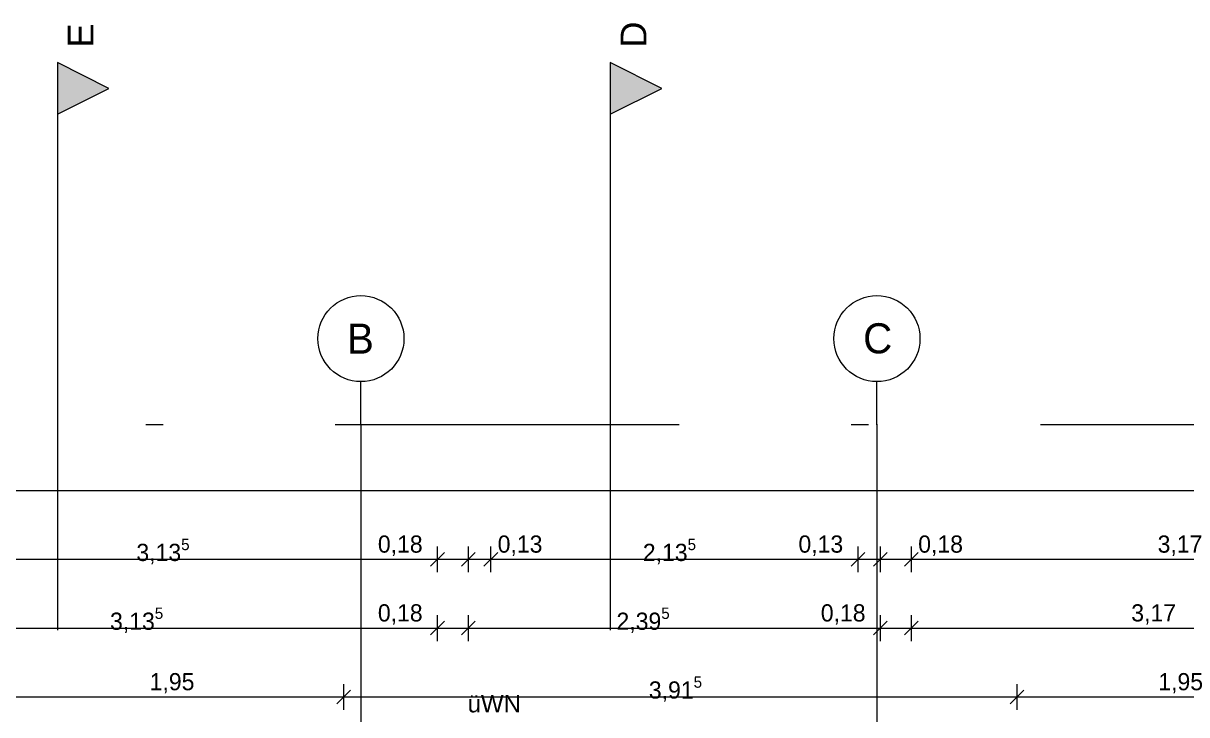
# Model space of a CAD drawing. Header units: metres. Extents: x -3 to 205, y -18 to 45.
# Drawn here: x 1.04 to 7.8, y 1.31 to 5.33 of the extents above; entities that cross this region are included whole.
import ezdxf

# ---------------------------------------------------------------- set-up
doc = ezdxf.new("R2010")
doc.units = ezdxf.units.M
doc.header["$MEASUREMENT"] = 0
doc.linetypes.add('Achse', pattern=[0.004, 0.002, -0.001, 0, -0.001])
doc.linetypes.add('Schnittlinie', pattern=[0.006, 0.003, -0.0015, 0, -0.0015])
for name, color, linetype in [('1._1.Stock PP STG1_3_000 Achsraster', 7, 'Continuous'), ('1._1.Stock PP STG1_3_851 Marker Schnitt', 7, 'Continuous'), ('1._1.Stock PP STG1_3_910 Allgemein Lageplan Höhen', 7, 'Continuous'), ('1._1.Stock PP STG1_3_950 Polierplan Bemaßung', 7, 'Continuous')]:
    doc.layers.add(name, color=color, linetype=linetype)
doc.styles.add('ERSTELLTER_STIL_1', font='arial.ttf')
doc.styles.add('ERSTELLTER_STIL_2', font='')
doc.styles.get('ERSTELLTER_STIL_2').set_extended_font_data('Eurostile')

msp = doc.modelspace()

# ---------------------------------------------------------------- hatches: boundary and pattern name
at = {"layer": '1._1.Stock PP STG1_3_851 Marker Schnitt', "linetype": 'Continuous', "lineweight": 0, "true_color": 0x000000}
for points in [[(1.235, 5.105), (1.235, 4.805), (1.535, 4.955)], [(4.45, 5.105), (4.45, 4.805), (4.75, 4.955)]]:
    msp.add_hatch(color=18, dxfattribs=at).paths.add_polyline_path(points)

# ---------------------------------------------------------------- linework, layer by layer
at = {"layer": '1._1.Stock PP STG1_3_000 Achsraster', "color": 5, "linetype": 'Achse', "lineweight": 0, "ltscale": 1000}
for p, q in [((3, 3), (3, 3.25)), ((6, 3), (6, 3.25)), ((-1.25, 3), (21, 3)), ((3, 3), (3, -18)), ((6, 3), (6, -18))]:
    msp.add_line(p, q, dxfattribs=at)
at = {"layer": '1._1.Stock PP STG1_3_000 Achsraster', "color": 5, "linetype": 'Continuous', "lineweight": 0, "ltscale": 1000}
for centre in [(3, 3.5), (6, 3.5)]:
    msp.add_circle(centre, 0.25, dxfattribs=at)
at = {"layer": '1._1.Stock PP STG1_3_000 Achsraster', "color": 5, "linetype": 'Achse', "lineweight": 0, "ltscale": 1000}
for p in [(3, 3), (3, 3), (6, 3), (6, 3)]:
    msp.add_point(p, dxfattribs=at)
at = {"layer": '1._1.Stock PP STG1_3_851 Marker Schnitt', "color": 7, "linetype": 'Schnittlinie', "lineweight": 13, "ltscale": 1000}
for p, q in [((1.235, 4.805), (1.235, -18)), ((4.45, 4.805), (4.45, -18))]:
    msp.add_line(p, q, dxfattribs=at)
at = {"layer": '1._1.Stock PP STG1_3_851 Marker Schnitt', "color": 7, "linetype": 'Continuous', "lineweight": 13, "ltscale": 1000, "flags": 128}
for points in [[(1.235, 5.105), (1.235, 4.805), (1.535, 4.955)], [(4.45, 5.105), (4.45, 4.805), (4.75, 4.955)]]:
    msp.add_lwpolyline(points, close=True, dxfattribs=at)
at = {"layer": '1._1.Stock PP STG1_3_950 Polierplan Bemaßung', "color": 1, "linetype": 'Continuous', "lineweight": 13, "ltscale": 1000, "true_color": 0xfb0106}
msp.add_line((0, 2.6169), (18.985, 2.6169), dxfattribs=at)
at = {"layer": '1._1.Stock PP STG1_3_950 Polierplan Bemaßung', "color": 6, "linetype": 'Continuous', "lineweight": 13, "ltscale": 1000, "true_color": 0xfb02fe}
for p, q in [((3.485, 2.2569), (3.405, 2.1769)), ((3.445, 2.1419), (3.445, 2.2919)), ((3.665, 2.2569), (3.585, 2.1769)), ((3.625, 2.1419), (3.625, 2.2919)), ((3.795, 2.2569), (3.715, 2.1769)), ((3.755, 2.1419), (3.755, 2.2919)), ((5.93, 2.2569), (5.85, 2.1769)), ((5.89, 2.1419), (5.89, 2.2919)), ((6.06, 2.2569), (5.98, 2.1769)), ((6.02, 2.1419), (6.02, 2.2919)), ((6.24, 2.2569), (6.16, 2.1769)), ((6.2, 2.1419), (6.2, 2.2919)), ((0.3111, 2.2169), (3.445, 2.2169)), ((3.445, 2.2169), (3.625, 2.2169)), ((3.625, 2.2169), (3.755, 2.2169)), ((3.755, 2.2169), (5.89, 2.2169)), ((5.89, 2.2169), (6.02, 2.2169)), ((6.02, 2.2169), (6.2, 2.2169)), ((6.2, 2.2169), (9.37, 2.2169))]:
    msp.add_line(p, q, dxfattribs=at)
at = {"layer": '1._1.Stock PP STG1_3_950 Polierplan Bemaßung', "color": 76, "linetype": 'Continuous', "lineweight": 13, "ltscale": 1000, "true_color": 0x3f7f02}
for p, q in [((3.485, 1.8569), (3.405, 1.7769)), ((3.445, 1.7419), (3.445, 1.8919)), ((3.665, 1.8569), (3.585, 1.7769)), ((3.625, 1.7419), (3.625, 1.8919)), ((6.06, 1.8569), (5.98, 1.7769)), ((6.02, 1.7419), (6.02, 1.8919)), ((6.24, 1.8569), (6.16, 1.7769)), ((6.2, 1.7419), (6.2, 1.8919)), ((0.3111, 1.8169), (3.445, 1.8169)), ((3.445, 1.8169), (3.625, 1.8169)), ((3.625, 1.8169), (6.02, 1.8169)), ((6.02, 1.8169), (6.2, 1.8169)), ((6.2, 1.8169), (9.37, 1.8169)), ((2.9, 1.3419), (2.9, 1.4919)), ((6.815, 1.3419), (6.815, 1.4919)), ((2.94, 1.4569), (2.86, 1.3769)), ((6.855, 1.4569), (6.775, 1.3769)), ((0.95, 1.4169), (2.9, 1.4169)), ((2.9, 1.4169), (6.815, 1.4169)), ((6.815, 1.4169), (8.7631, 1.4169))]:
    msp.add_line(p, q, dxfattribs=at)

# ---------------------------------------------------------------- texts
at = {"layer": '1._1.Stock PP STG1_3_000 Achsraster', "color": 5, "linetype": 'Continuous', "lineweight": 0, "char_height": 0.175, "attachment_point": 1, "style": 'ERSTELLTER_STIL_2'}
for s, insert in [('\\A1;{\\pql;\\pt0;\\fEurostile|b0|i0|c0|p0;\\W1.000000;B}', (2.9191, 3.5875)), ('\\A1;{\\pql;\\pt0;\\fEurostile|b0|i0|c0|p0;\\W1.000000;C}', (5.9199, 3.5893))]:
    msp.add_mtext(s, dxfattribs=dict(at, insert=insert))
at = {"layer": '1._1.Stock PP STG1_3_851 Marker Schnitt', "color": 7, "linetype": 'Continuous', "lineweight": 13, "char_height": 0.15, "attachment_point": 9, "rotation": 90, "style": 'ERSTELLTER_STIL_1'}
for s, insert in [('\\A1;{\\pqr;\\pt0;\\fArial|b0|i0|c0|p0;\\W1.000000;E}', (1.445, 5.3322)), ('\\A1;{\\pqr;\\pt0;\\fArial|b0|i0|c0|p0;\\W1.000000;D}', (4.66, 5.3436))]:
    msp.add_mtext(s, dxfattribs=dict(at, insert=insert))
at = {"layer": '1._1.Stock PP STG1_3_910 Allgemein Lageplan Höhen', "color": 7, "linetype": 'Continuous', "lineweight": 13, "insert": (3.62, 1.4271), "char_height": 0.1, "attachment_point": 1, "style": 'ERSTELLTER_STIL_1'}
msp.add_mtext('\\A1;{\\pql;\\fArial|b0|i0|c0|p0;\\W1.000000;üWN}', dxfattribs=at)
at = {"layer": '1._1.Stock PP STG1_3_950 Polierplan Bemaßung', "color": 6, "linetype": 'Continuous', "lineweight": 13, "true_color": 0xfb02fe, "char_height": 0.1, "attachment_point": 7, "style": 'ERSTELLTER_STIL_2'}
for s, insert in [('\\A1;{\\pql;\\fEurostile|b0|i0|c0|p0;\\W1.000000;3,13\\fEurostile|b0|i0|c0|p0;\\W1.000000;\\A1{\\H.66x;\\S5^  ;}}', (1.6945, 2.1779)), ('\\A1;{\\pql;\\fEurostile|b0|i0|c0|p0;\\W1.000000;2,13\\fEurostile|b0|i0|c0|p0;\\W1.000000;\\A1{\\H.66x;\\S5^  ;}}', (4.639, 2.1779))]:
    msp.add_mtext(s, dxfattribs=dict(at, insert=insert))
at = {"layer": '1._1.Stock PP STG1_3_950 Polierplan Bemaßung', "color": 6, "linetype": 'Continuous', "lineweight": 13, "true_color": 0xfb02fe, "char_height": 0.1, "width": 0.306373, "attachment_point": 7, "style": 'ERSTELLTER_STIL_2'}
for s, insert in [('\\A1;{\\pql;\\fEurostile|b0|i0|c0|p0;\\W1.000000;0,18}', (3.0986, 2.2369)), ('\\A1;{\\pql;\\fEurostile|b0|i0|c0|p0;\\W1.000000;0,13}', (3.795, 2.2369)), ('\\A1;{\\pql;\\fEurostile|b0|i0|c0|p0;\\W1.000000;0,13}', (5.5436, 2.2369)), ('\\A1;{\\pql;\\fEurostile|b0|i0|c0|p0;\\W1.000000;0,18}', (6.24, 2.2369)), ('\\A1;{\\pql;\\fEurostile|b0|i0|c0|p0;\\W1.000000;3,17}', (7.6318, 2.2369))]:
    msp.add_mtext(s, dxfattribs=dict(at, insert=insert))
at = {"layer": '1._1.Stock PP STG1_3_950 Polierplan Bemaßung', "color": 76, "linetype": 'Continuous', "lineweight": 13, "true_color": 0x3f7f02, "char_height": 0.1, "attachment_point": 7, "style": 'ERSTELLTER_STIL_2'}
for s, insert in [('\\A1;{\\pql;\\fEurostile|b0|i0|c0|p0;\\W1.000000;3,13\\fEurostile|b0|i0|c0|p0;\\W1.000000;\\A1{\\H.66x;\\S5^  ;}}', (1.5413, 1.7779)), ('\\A1;{\\pql;\\fEurostile|b0|i0|c0|p0;\\W1.000000;2,39\\fEurostile|b0|i0|c0|p0;\\W1.000000;\\A1{\\H.66x;\\S5^  ;}}', (4.4858, 1.7779)), ('\\A1;{\\pql;\\fEurostile|b0|i0|c0|p0;\\W1.000000;3,91\\fEurostile|b0|i0|c0|p0;\\W1.000000;\\A1{\\H.66x;\\S5^  ;}}', (4.674, 1.3779))]:
    msp.add_mtext(s, dxfattribs=dict(at, insert=insert))
at = {"layer": '1._1.Stock PP STG1_3_950 Polierplan Bemaßung', "color": 76, "linetype": 'Continuous', "lineweight": 13, "true_color": 0x3f7f02, "char_height": 0.1, "width": 0.306373, "attachment_point": 7, "style": 'ERSTELLTER_STIL_2'}
for s, insert in [('\\A1;{\\pql;\\fEurostile|b0|i0|c0|p0;\\W1.000000;0,18}', (3.0986, 1.8369)), ('\\A1;{\\pql;\\fEurostile|b0|i0|c0|p0;\\W1.000000;0,18}', (5.6736, 1.8369)), ('\\A1;{\\pql;\\fEurostile|b0|i0|c0|p0;\\W1.000000;3,17}', (7.4786, 1.8369)), ('\\A1;{\\pql;\\fEurostile|b0|i0|c0|p0;\\W1.000000;1,95}', (1.7718, 1.4369)), ('\\A1;{\\pql;\\fEurostile|b0|i0|c0|p0;\\W1.000000;1,95}', (7.6358, 1.4369))]:
    msp.add_mtext(s, dxfattribs=dict(at, insert=insert))

doc.saveas('drawing.dxf')
